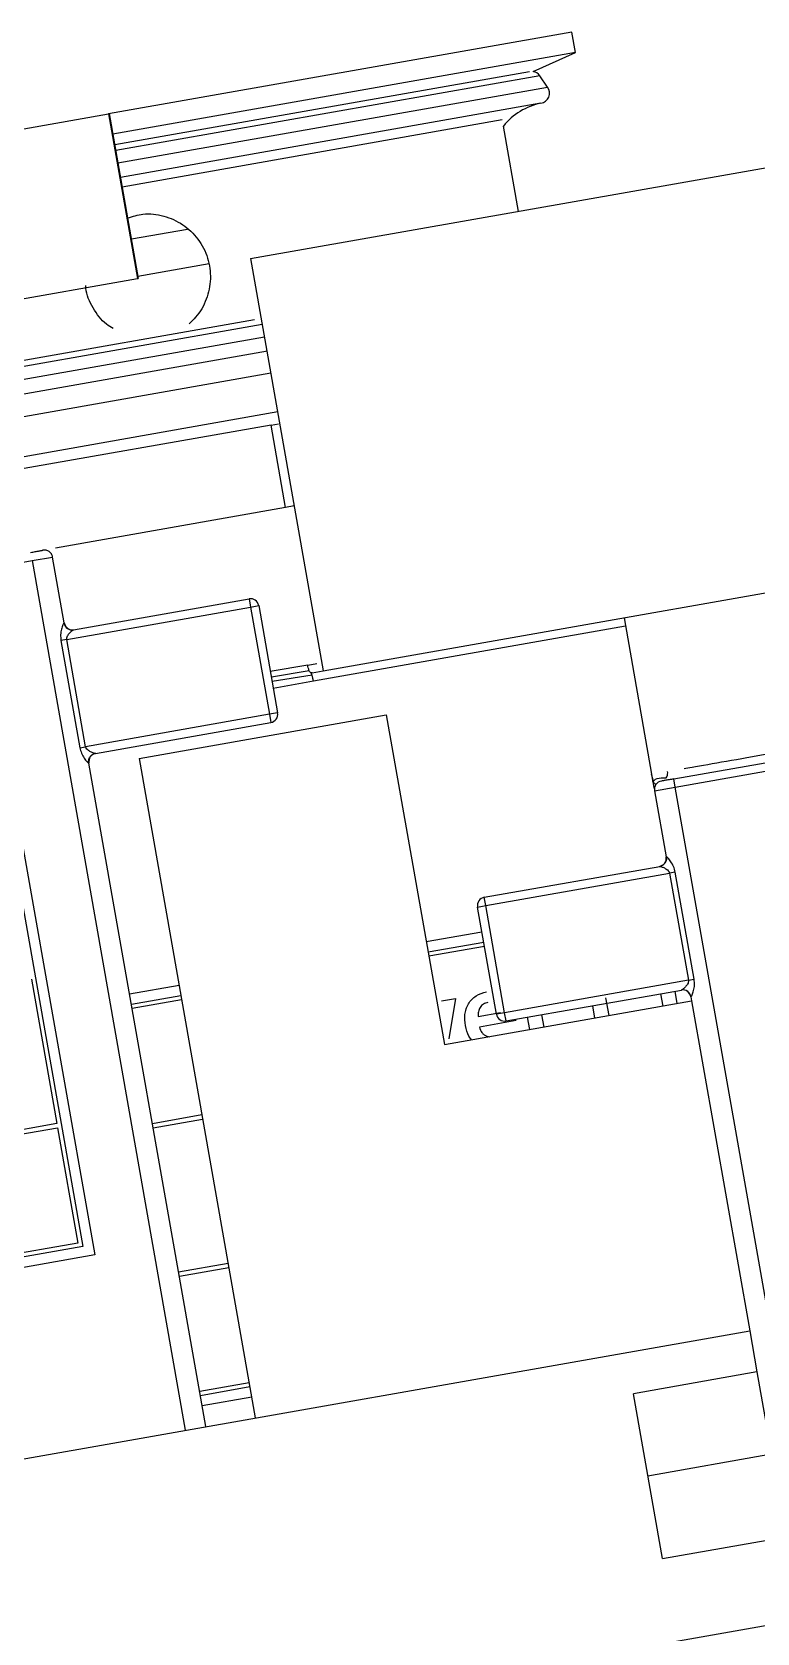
# Model space of a CAD drawing. Header units: millimetres. Extents: x -294 to 2792, y 5 to 1659.
# Drawn here: x 680.75 to 684.22, y 556.39 to 564.04 of the extents above; entities that cross this region are included whole.
import ezdxf

# ---------------------------------------------------------------- set-up
doc = ezdxf.new("R2010")
doc.units = ezdxf.units.MM
doc.layers.get('0').update_dxf_attribs({"lineweight": 18})

msp = doc.modelspace()

# ---------------------------------------------------------------- linework, layer by layer
at = {"color": 7, "linetype": 'Continuous', "lineweight": 25}
for p, q in [((683.3343, 564.0402), (681.1195, 563.6497)), ((683.3516, 563.9417), (683.3343, 564.0402)), ((683.3516, 563.9417), (681.1404, 563.5518)), ((683.1503, 563.8519), (683.3516, 563.9417)), ((681.1491, 563.5026), (683.1316, 563.8522)), ((683.1815, 563.8312), (681.1542, 563.4737)), ((683.2188, 563.7769), (683.1815, 563.8312)), ((681.1646, 563.4146), (683.2188, 563.7769)), ((683.187, 563.6995), (681.1769, 563.345)), ((681.799, 562.9572), (686.0958, 563.7148)), ((679.0011, 563.2761), (681.1195, 563.6497)), ((681.1195, 563.6497), (681.123, 563.6503)), ((681.1195, 563.6497), (681.2584, 562.8618)), ((681.123, 563.6503), (681.262, 562.8625)), ((683.0022, 563.62), (681.1849, 563.2995)), ((683.0792, 563.1829), (683.0074, 563.5903)), ((681.4976, 563.0969), (681.229, 563.0496)), ((681.6005, 562.9323), (681.2602, 562.8723)), ((681.799, 562.9572), (682.1463, 560.9875)), ((679.8507, 562.6136), (681.2584, 562.8618)), ((681.2584, 562.8618), (681.262, 562.8625)), ((681.8544, 562.6427), (680.4094, 562.3879)), ((680.4221, 562.4199), (681.8173, 562.6659)), ((680.4058, 562.3263), (681.8649, 562.5836)), ((681.8803, 562.5146), (680.4359, 562.2599)), ((679.6175, 562.0095), (681.8953, 562.4112)), ((681.9282, 562.2243), (679.6913, 561.8299)), ((681.8964, 562.162), (679.8048, 561.7932)), ((681.8964, 562.162), (681.9325, 562.1684)), ((681.9659, 561.7681), (681.8964, 562.162)), ((681.9659, 561.7681), (680.8656, 561.5741)), ((682.0074, 561.7754), (681.9659, 561.7681)), ((680.7538, 561.5137), (680.8522, 561.5311)), ((680.9078, 561.2159), (680.8522, 561.5311)), ((678.0213, 561.0319), (680.7538, 561.5137)), ((680.7538, 561.5137), (681.4866, 557.3578)), ((682.1463, 560.9875), (684.4822, 561.3994)), ((680.9527, 561.1833), (681.7912, 561.3311)), ((681.7912, 561.3311), (681.7982, 561.2917)), ((680.9197, 561.1368), (681.7982, 561.2917)), ((681.7982, 561.2917), (681.8376, 561.2987)), ((681.7982, 561.2917), (681.8885, 560.7796)), ((681.8376, 561.2987), (681.9279, 560.7866)), ((683.5841, 561.2411), (683.7161, 560.4926)), ((680.9078, 561.2159), (680.9068, 561.2158)), ((682.0995, 560.9387), (683.5911, 561.2017)), ((680.9197, 561.1368), (680.8921, 561.132)), ((680.8921, 561.132), (680.9824, 560.6199)), ((681.01, 560.6247), (680.9197, 561.1368)), ((682.0719, 561.015), (681.8931, 560.9835)), ((682.0719, 561.015), (682.1152, 561.0227)), ((682.079, 560.9876), (681.8979, 560.9564)), ((682.0926, 560.9662), (681.9014, 560.9367)), ((681.907, 560.9047), (682.0995, 560.9387)), ((682.0925, 560.9781), (682.1463, 560.9875)), ((681.8885, 560.7796), (681.01, 560.6247)), ((681.2657, 560.5683), (682.4475, 560.7766)), ((681.9279, 560.7866), (681.8885, 560.7796)), ((681.8885, 560.7796), (681.8954, 560.7402)), ((682.4475, 560.7766), (682.7253, 559.2009)), ((681.0569, 560.5924), (681.8954, 560.7402)), ((680.9824, 560.6199), (681.01, 560.6247)), ((681.0249, 560.5461), (681.0259, 560.5463)), ((681.585, 557.3752), (681.0259, 560.5463)), ((681.2657, 560.5683), (681.8214, 557.4169)), ((683.8215, 560.4706), (684.5055, 560.5912)), ((683.8285, 560.4312), (684.5125, 560.5518)), ((683.7198, 560.4738), (683.7231, 560.4535)), ((683.8285, 560.4312), (683.8215, 560.4706)), ((683.7255, 560.452), (683.7231, 560.4535)), ((683.73, 560.4138), (683.8285, 560.4312)), ((683.73, 560.4138), (683.7855, 560.0987)), ((684.5265, 556.4723), (683.8285, 560.4312)), ((680.7072, 560.1652), (681.0545, 558.1955)), ((680.6667, 560.1072), (680.9966, 558.2361)), ((683.7866, 560.0989), (683.7855, 560.0987)), ((682.916, 559.9047), (683.7545, 560.0526)), ((682.923, 559.8654), (683.8014, 560.0203)), ((683.829, 560.0251), (683.8014, 560.0203)), ((683.8014, 560.0203), (683.8917, 559.5082)), ((683.9193, 559.513), (683.829, 560.0251)), ((682.8836, 559.8584), (682.923, 559.8654)), ((682.9739, 559.3463), (682.8836, 559.8584)), ((682.923, 559.8654), (682.916, 559.9047)), ((683.0133, 559.3533), (682.923, 559.8654)), ((682.6385, 559.6933), (682.9044, 559.7402)), ((682.6472, 559.6441), (682.9131, 559.691)), ((682.6507, 559.6244), (682.9166, 559.6713)), ((680.7512, 559.5129), (680.8727, 558.8235)), ((681.2204, 559.4433), (681.4567, 559.485)), ((683.8917, 559.5082), (683.0133, 559.3533)), ((683.8917, 559.5082), (683.9193, 559.513)), ((681.2291, 559.3941), (681.4654, 559.4357)), ((681.2325, 559.3744), (681.4689, 559.416)), ((682.7113, 559.4101), (682.7785, 559.4219)), ((682.7253, 559.2009), (683.9071, 559.4093)), ((682.7785, 559.4219), (682.7467, 559.2284)), ((683.0202, 559.3139), (683.8587, 559.4617)), ((683.4958, 559.4237), (683.5107, 559.3394)), ((683.7705, 559.3852), (683.7601, 559.4443)), ((683.8263, 559.456), (683.8367, 559.3969)), ((683.9036, 559.429), (683.9046, 559.4292)), ((683.9036, 559.429), (683.9071, 559.4093)), ((683.9071, 559.4093), (684.1849, 557.8336)), ((682.8862, 559.3359), (682.9932, 559.3547)), ((683.0684, 559.3155), (682.8923, 559.2844)), ((683.0133, 559.3533), (682.9739, 559.3463)), ((683.0202, 559.3139), (683.0133, 559.3533)), ((683.1337, 559.273), (683.1233, 559.332)), ((683.1895, 559.3437), (683.1999, 559.2846)), ((683.4445, 559.3277), (683.4341, 559.3868)), ((681.5661, 558.8645), (681.3298, 558.8229)), ((680.8727, 558.8235), (677.2683, 558.188)), ((677.2718, 558.1683), (680.8762, 558.8038)), ((680.8762, 558.8038), (680.9734, 558.2523)), ((681.3333, 558.8032), (681.5696, 558.8448)), ((680.9734, 558.2523), (677.369, 557.6168)), ((681.0545, 558.1955), (677.3123, 557.5357)), ((680.9966, 558.2361), (677.3528, 557.5936)), ((681.6912, 558.1555), (681.4548, 558.1138)), ((681.4583, 558.0941), (681.6946, 558.1358)), ((678.0791, 556.757), (684.1849, 557.8336)), ((684.1849, 557.8336), (684.2197, 557.6367)), ((684.2197, 557.6367), (683.6288, 557.5325)), ((684.2197, 557.6367), (684.3586, 556.8488)), ((681.7919, 557.5843), (681.5555, 557.5426)), ((681.7954, 557.5646), (681.559, 557.5229)), ((681.804, 557.5154), (681.5677, 557.4737)), ((683.7677, 556.7446), (683.6288, 557.5325)), ((677.3374, 555.2046), (689.943, 557.4273)), ((684.2891, 557.2427), (683.6982, 557.1386)), ((683.7677, 556.7446), (684.3586, 556.8488))]:
    msp.add_line(p, q, dxfattribs=at)
for centre, radius, start, end in [((683.1403, 563.8029), 0.05, 34.44395, 78.47487), ((683.1776, 563.7486), 0.05, 280.80629, 34.44395), ((683.2432, 563.4047), 0.3, 100.80629, 141.80333), ((681.7982, 561.2917), 0.04, 10, 100), ((680.946, 561.2225), 0.0398, 189.70618, 279.70313), ((680.9472, 561.2229), 0.04, 190, 280), ((681.8885, 560.7796), 0.04, 280, 10), ((681.0653, 560.5532), 0.04, 100, 190), ((683.7694, 560.4208), 0.04, 100, 190), ((683.7462, 560.0917), 0.04, 280, 10), ((682.923, 559.8654), 0.04, 100, 190), ((683.8642, 559.4221), 0.04, 10, 100), ((683.8654, 559.4225), 0.0398, 9.70618, 99.70313), ((683.0133, 559.3533), 0.04, 190, 280)]:
    msp.add_arc(centre, radius, start, end, dxfattribs=at)
for points, knots in [([(681.211, 563.1514), (681.2352, 563.159), (681.2913, 563.1765), (681.3851, 563.1651), (681.4775, 563.1239), (681.5516, 563.0532), (681.5983, 562.9618), (681.6121, 562.8605), (681.5918, 562.7612), (681.5505, 562.6892), (681.5159, 562.6558), (681.5053, 562.6456)], [0, 0, 0, 0, 0.0767299, 0.1777751, 0.2792524, 0.3819629, 0.4848209, 0.5864636, 0.6874354, 0.7893139, 0.8342801, 0.8342801, 0.8342801, 0.8342801]), ([(681.1424, 562.624), (681.1314, 562.6301), (681.0907, 562.6525), (681.0442, 562.7198), (681.0113, 562.7865), (681.0113, 562.8243), (681.0113, 562.8284)], [0, 0, 0, 0, 0.0383456, 0.1417161, 0.2446653, 0.2571592, 0.2571592, 0.2571592, 0.2571592]), ([(680.7468, 561.5531), (680.7543, 561.5544), (680.7657, 561.5564), (680.7795, 561.5589), (680.7888, 561.5605), (680.7965, 561.5619), (680.8039, 561.5632), (680.8051, 561.5634), (680.8059, 561.5635)], [0, 0, 0, 0, 0.01436661, 0.02209321, 0.02999992, 0.0377266, 0.04563339, 0.06, 0.06, 0.06, 0.06]), ([(680.9068, 561.2158), (680.9061, 561.2152), (680.9045, 561.214), (680.9001, 561.2044), (680.8944, 561.1863), (680.8894, 561.1601), (680.8912, 561.1413), (680.8921, 561.132)], [0, 0, 0, 0, 0.0105176, 0.02188727, 0.04369806, 0.06554, 0.08738312, 0.08738312, 0.08738312, 0.08738312]), ([(680.9197, 561.1368), (680.9196, 561.1382), (680.9193, 561.141), (680.9202, 561.1472), (680.9246, 561.1574), (680.9339, 561.1688), (680.9433, 561.1774), (680.9497, 561.1821), (680.9518, 561.1829), (680.9527, 561.1833)], [0, 0, 0, 0, 0.0032288, 0.00675913, 0.01510473, 0.03014707, 0.04516318, 0.05322782, 0.06024047, 0.06024047, 0.06024047, 0.06024047]), ([(682.079, 560.9876), (682.0781, 560.9898), (682.0764, 560.9941), (682.074, 561.0034), (682.0727, 561.0106), (682.0719, 561.015)], [0, 0, 0, 0, 0.00855186, 0.01634955, 0.02845315, 0.02845315, 0.02845315, 0.02845315]), ([(682.0925, 560.9781), (682.0924, 560.978), (682.0921, 560.978), (682.0914, 560.9779), (682.0902, 560.9777), (682.0879, 560.9775), (682.0852, 560.9784), (682.0819, 560.9816), (682.08, 560.9856), (682.079, 560.9876)], [0, 0, 0, 0, 0.00027544, 0.00056136, 0.00119844, 0.00283438, 0.00741901, 0.01298072, 0.0187538, 0.0187538, 0.0187538, 0.0187538]), ([(682.0926, 560.9662), (682.0918, 560.9689), (682.0904, 560.9736), (682.0898, 560.9766), (682.0902, 560.9775), (682.0913, 560.9778), (682.092, 560.978), (682.0924, 560.978), (682.0925, 560.9781)], [0, 0, 0, 0, 0.0057864, 0.01002502, 0.01274916, 0.01358985, 0.01390631, 0.01417845, 0.01417845, 0.01417845, 0.01417845]), ([(680.9824, 560.6199), (680.9848, 560.6107), (680.9895, 560.5925), (681.0032, 560.5695), (681.0147, 560.5545), (681.0221, 560.547), (681.024, 560.5464), (681.0249, 560.5461)], [0, 0, 0, 0, 0.02186919, 0.04369835, 0.06546163, 0.07685151, 0.08738253, 0.08738253, 0.08738253, 0.08738253]), ([(681.0569, 560.5924), (681.0559, 560.5924), (681.0537, 560.5924), (681.0461, 560.5946), (681.0343, 560.5996), (681.0216, 560.6071), (681.0141, 560.6151), (681.011, 560.6206), (681.0103, 560.6234), (681.01, 560.6247)], [0, 0, 0, 0, 0.00700348, 0.01505272, 0.03008269, 0.04510695, 0.05347103, 0.05700718, 0.0602399, 0.0602399, 0.0602399, 0.0602399]), ([(683.8711, 560.52), (683.8833, 560.5221), (683.9327, 560.5308), (684.0695, 560.5549), (684.2713, 560.5905), (684.432, 560.6188), (684.5123, 560.633)], [0, 0, 0, 0, 0.0640169, 0.2596955, 0.4553741, 0.6510526, 0.6510526, 0.6510526, 0.6510526]), ([(681.0249, 560.5461), (681.0245, 560.5511), (681.024, 560.5589), (681.0272, 560.5689), (681.0312, 560.5761), (681.0365, 560.5823), (681.0447, 560.5888), (681.0521, 560.591), (681.0569, 560.5924)], [0, 0, 0, 0, 0.01507407, 0.0231887, 0.03147554, 0.03976238, 0.04787702, 0.06295109, 0.06295109, 0.06295109, 0.06295109]), ([(683.7231, 560.4535), (683.722, 560.4611), (683.72, 560.4742), (683.7173, 560.4872), (683.7161, 560.4926)], [0, 0, 0, 0, 0.02312354, 0.03977139, 0.03977139, 0.03977139, 0.03977139]), ([(683.7231, 560.4535), (683.7263, 560.4614), (683.7319, 560.4755), (683.7693, 560.476), (683.7858, 560.4762)], [0, 0, 0, 0, 0.04332525, 0.07760687, 0.07760687, 0.07760687, 0.07760687]), ([(683.8215, 560.4706), (683.8141, 560.4693), (683.8026, 560.4672), (683.7888, 560.4648), (683.7794, 560.4632), (683.7718, 560.4618), (683.7644, 560.4605), (683.7632, 560.4603), (683.7624, 560.4602)], [0, 0, 0, 0, 0.01436661, 0.0222734, 0.03000008, 0.03790679, 0.04563339, 0.06, 0.06, 0.06, 0.06]), ([(683.7858, 560.4762), (683.7874, 560.4789), (683.7904, 560.484), (683.7933, 560.4942), (683.7927, 560.5016), (683.7924, 560.5061)], [0, 0, 0, 0, 0.00948243, 0.01812862, 0.03154928, 0.03154928, 0.03154928, 0.03154928]), ([(683.7231, 560.4535), (683.7242, 560.4458), (683.7256, 560.4355), (683.7277, 560.4254), (683.7282, 560.423)], [0, 0, 0, 0, 0.02339284, 0.03096359, 0.03096359, 0.03096359, 0.03096359]), ([(683.7366, 560.4437), (683.7354, 560.445), (683.7336, 560.4469), (683.7276, 560.4506), (683.7255, 560.452)], [0, 0, 0, 0, 0.00893222, 0.01396272, 0.01396272, 0.01396272, 0.01396272]), ([(683.7866, 560.0989), (683.7869, 560.0938), (683.7875, 560.0861), (683.7842, 560.076), (683.7803, 560.0688), (683.7749, 560.0626), (683.7667, 560.0561), (683.7593, 560.054), (683.7545, 560.0526)], [0, 0, 0, 0, 0.01507407, 0.0231887, 0.03147554, 0.03976238, 0.04787702, 0.06295109, 0.06295109, 0.06295109, 0.06295109]), ([(683.829, 560.0251), (683.8266, 560.0342), (683.8219, 560.0525), (683.8083, 560.0754), (683.7968, 560.0904), (683.7893, 560.098), (683.7874, 560.0986), (683.7866, 560.0989)], [0, 0, 0, 0, 0.02186919, 0.04369836, 0.06546163, 0.07685151, 0.08738253, 0.08738253, 0.08738253, 0.08738253]), ([(683.7545, 560.0526), (683.7555, 560.0526), (683.7578, 560.0526), (683.7654, 560.0504), (683.7771, 560.0454), (683.7898, 560.0379), (683.7974, 560.0299), (683.8004, 560.0243), (683.8011, 560.0216), (683.8014, 560.0203)], [0, 0, 0, 0, 0.00700348, 0.01505272, 0.03008269, 0.04510695, 0.05347103, 0.05700718, 0.0602399, 0.0602399, 0.0602399, 0.0602399]), ([(683.8917, 559.5082), (683.8919, 559.5068), (683.8922, 559.504), (683.8912, 559.4977), (683.8869, 559.4876), (683.8775, 559.4762), (683.8681, 559.4675), (683.8618, 559.4628), (683.8597, 559.4621), (683.8587, 559.4617)], [0, 0, 0, 0, 0.0032288, 0.00675913, 0.01510473, 0.03014707, 0.04516318, 0.05322782, 0.06024047, 0.06024047, 0.06024047, 0.06024047]), ([(683.9046, 559.4292), (683.9054, 559.4298), (683.9069, 559.4309), (683.9113, 559.4406), (683.917, 559.4587), (683.922, 559.4849), (683.9202, 559.5036), (683.9193, 559.513)], [0, 0, 0, 0, 0.01051759, 0.02188727, 0.04369806, 0.06554, 0.08738312, 0.08738312, 0.08738312, 0.08738312]), ([(682.8257, 559.292), (682.8236, 559.3097), (682.8206, 559.3364), (682.8287, 559.3713), (682.8393, 559.3959), (682.8556, 559.4172), (682.8829, 559.4405), (682.9087, 559.4481), (682.9259, 559.4532)], [0, 0, 0, 0, 0.0537213, 0.0806459, 0.1075529, 0.1344576, 0.1613586, 0.2149041, 0.2149041, 0.2149041, 0.2149041]), ([(682.9328, 559.4019), (682.9256, 559.3999), (682.9147, 559.3969), (682.9031, 559.3874), (682.8937, 559.3759), (682.8865, 559.3582), (682.8863, 559.3433), (682.8862, 559.3359)], [0, 0, 0, 0, 0.02244896, 0.03374878, 0.04504386, 0.0675377, 0.09009398, 0.09009398, 0.09009398, 0.09009398]), ([(682.8545, 559.2237), (682.8503, 559.2292), (682.8351, 559.2492), (682.8296, 559.274), (682.8257, 559.292)], [0, 0, 0, 0, 0.02096626, 0.07580063, 0.07580063, 0.07580063, 0.07580063]), ([(682.8923, 559.2844), (682.8956, 559.2751), (682.9006, 559.2611), (682.9149, 559.2477), (682.9268, 559.2404), (682.9357, 559.2393), (682.9397, 559.2387)], [0, 0, 0, 0, 0.02949966, 0.0442994, 0.05913373, 0.07130935, 0.07130935, 0.07130935, 0.07130935])]:
    msp.add_open_spline(points, degree=3, knots=knots, dxfattribs=at)
for points in [[(680.8522, 561.5311), (680.8507, 561.5361), (680.8477, 561.5463), (680.8363, 561.5577), (680.8217, 561.5645), (680.8112, 561.5639), (680.8059, 561.5635)], [(682.0995, 560.9387), (682.0989, 560.9412), (682.0976, 560.9463), (682.0958, 560.9536), (682.0941, 560.9605), (682.0931, 560.9643), (682.0926, 560.9662)]]:
    msp.add_open_spline(points, degree=3, dxfattribs=at)

doc.saveas('drawing.dxf')
